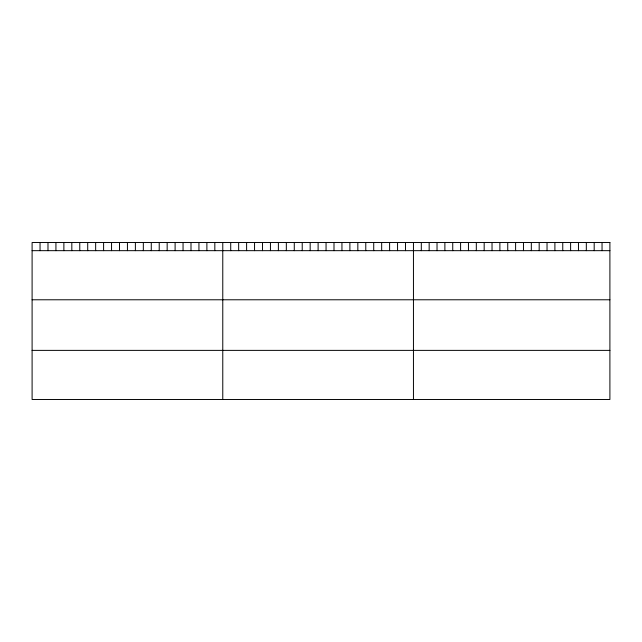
<?xml version="1.0" encoding="UTF-8"?>
<svg xmlns="http://www.w3.org/2000/svg" width="642" height="642" viewBox="0 0 642 642"><rect width="100%" height="100%" fill="white"/><g stroke="black" fill="none" stroke-linecap="round" stroke-linejoin="round"><path stroke-width="0.96" d="M32.1 250.669L609.9 250.669M32.1 299.782L609.9 299.782M32.1 350.38L609.9 350.38M602.044 242.515L602.044 250.669M594.187 242.515L594.187 250.669M586.323 242.515L586.323 250.669M578.466 242.515L578.466 250.669M570.61 242.515L570.61 250.669M562.753 242.515L562.753 250.669M554.897 242.515L554.897 250.669M547.032 242.515L547.032 250.669M539.176 242.515L539.176 250.669M531.319 242.515L531.319 250.669M523.463 242.515L523.463 250.669M515.606 242.515L515.606 250.669M507.742 242.515L507.742 250.669M499.885 242.515L499.885 250.669M492.029 242.515L492.029 250.669M484.172 242.515L484.172 250.669M476.316 242.515L476.316 250.669M468.451 242.515L468.451 250.669M460.595 242.515L460.595 250.669M452.738 242.515L452.738 250.669M444.882 242.515L444.882 250.669M437.025 242.515L437.025 250.669M429.161 242.515L429.161 250.669M421.304 242.515L421.304 250.669M413.448 242.515L413.448 399.485M405.503 242.515L405.503 250.669M397.558 242.515L397.558 250.669M389.614 242.515L389.614 250.669M381.669 242.515L381.669 250.669M373.724 242.515L373.724 250.669M365.779 242.515L365.779 250.669M357.835 242.515L357.835 250.669M349.89 242.515L349.89 250.669M341.945 242.515L341.945 250.669M334 242.515L334 250.669M326.056 242.515L326.056 250.669M318.111 242.515L318.111 250.669M310.166 242.515L310.166 250.669M302.221 242.515L302.221 250.669M294.277 242.515L294.277 250.669M286.332 242.515L286.332 250.669M278.387 242.515L278.387 250.669M270.442 242.515L270.442 250.669M262.498 242.515L262.498 250.669M254.553 242.515L254.553 250.669M246.608 242.515L246.608 250.669M238.663 242.515L238.663 250.669M230.719 242.515L230.719 250.669M222.774 242.515L222.774 399.485M214.829 242.515L214.829 250.669M206.885 242.515L206.885 250.669M198.94 242.515L198.94 250.669M190.995 242.515L190.995 250.669M183.05 242.515L183.05 250.669M175.105 242.515L175.105 250.669M167.161 242.515L167.161 250.669M159.216 242.515L159.216 250.669M151.271 242.515L151.271 250.669M143.326 242.515L143.326 250.669M135.382 242.515L135.382 250.669M127.437 242.515L127.437 250.669M119.492 242.515L119.492 250.669M111.547 242.515L111.547 250.669M103.603 242.515L103.603 250.669M95.658 242.515L95.658 250.669M87.713 242.515L87.713 250.669M79.769 242.515L79.769 250.669M71.824 242.515L71.824 250.669M63.879 242.515L63.879 250.669M55.934 242.515L55.934 250.669M47.989 242.515L47.989 250.669M40.045 242.515L40.045 250.669M609.9 242.515L32.1 242.515L32.1 399.485L609.9 399.485L609.9 242.515"/></g></svg>
